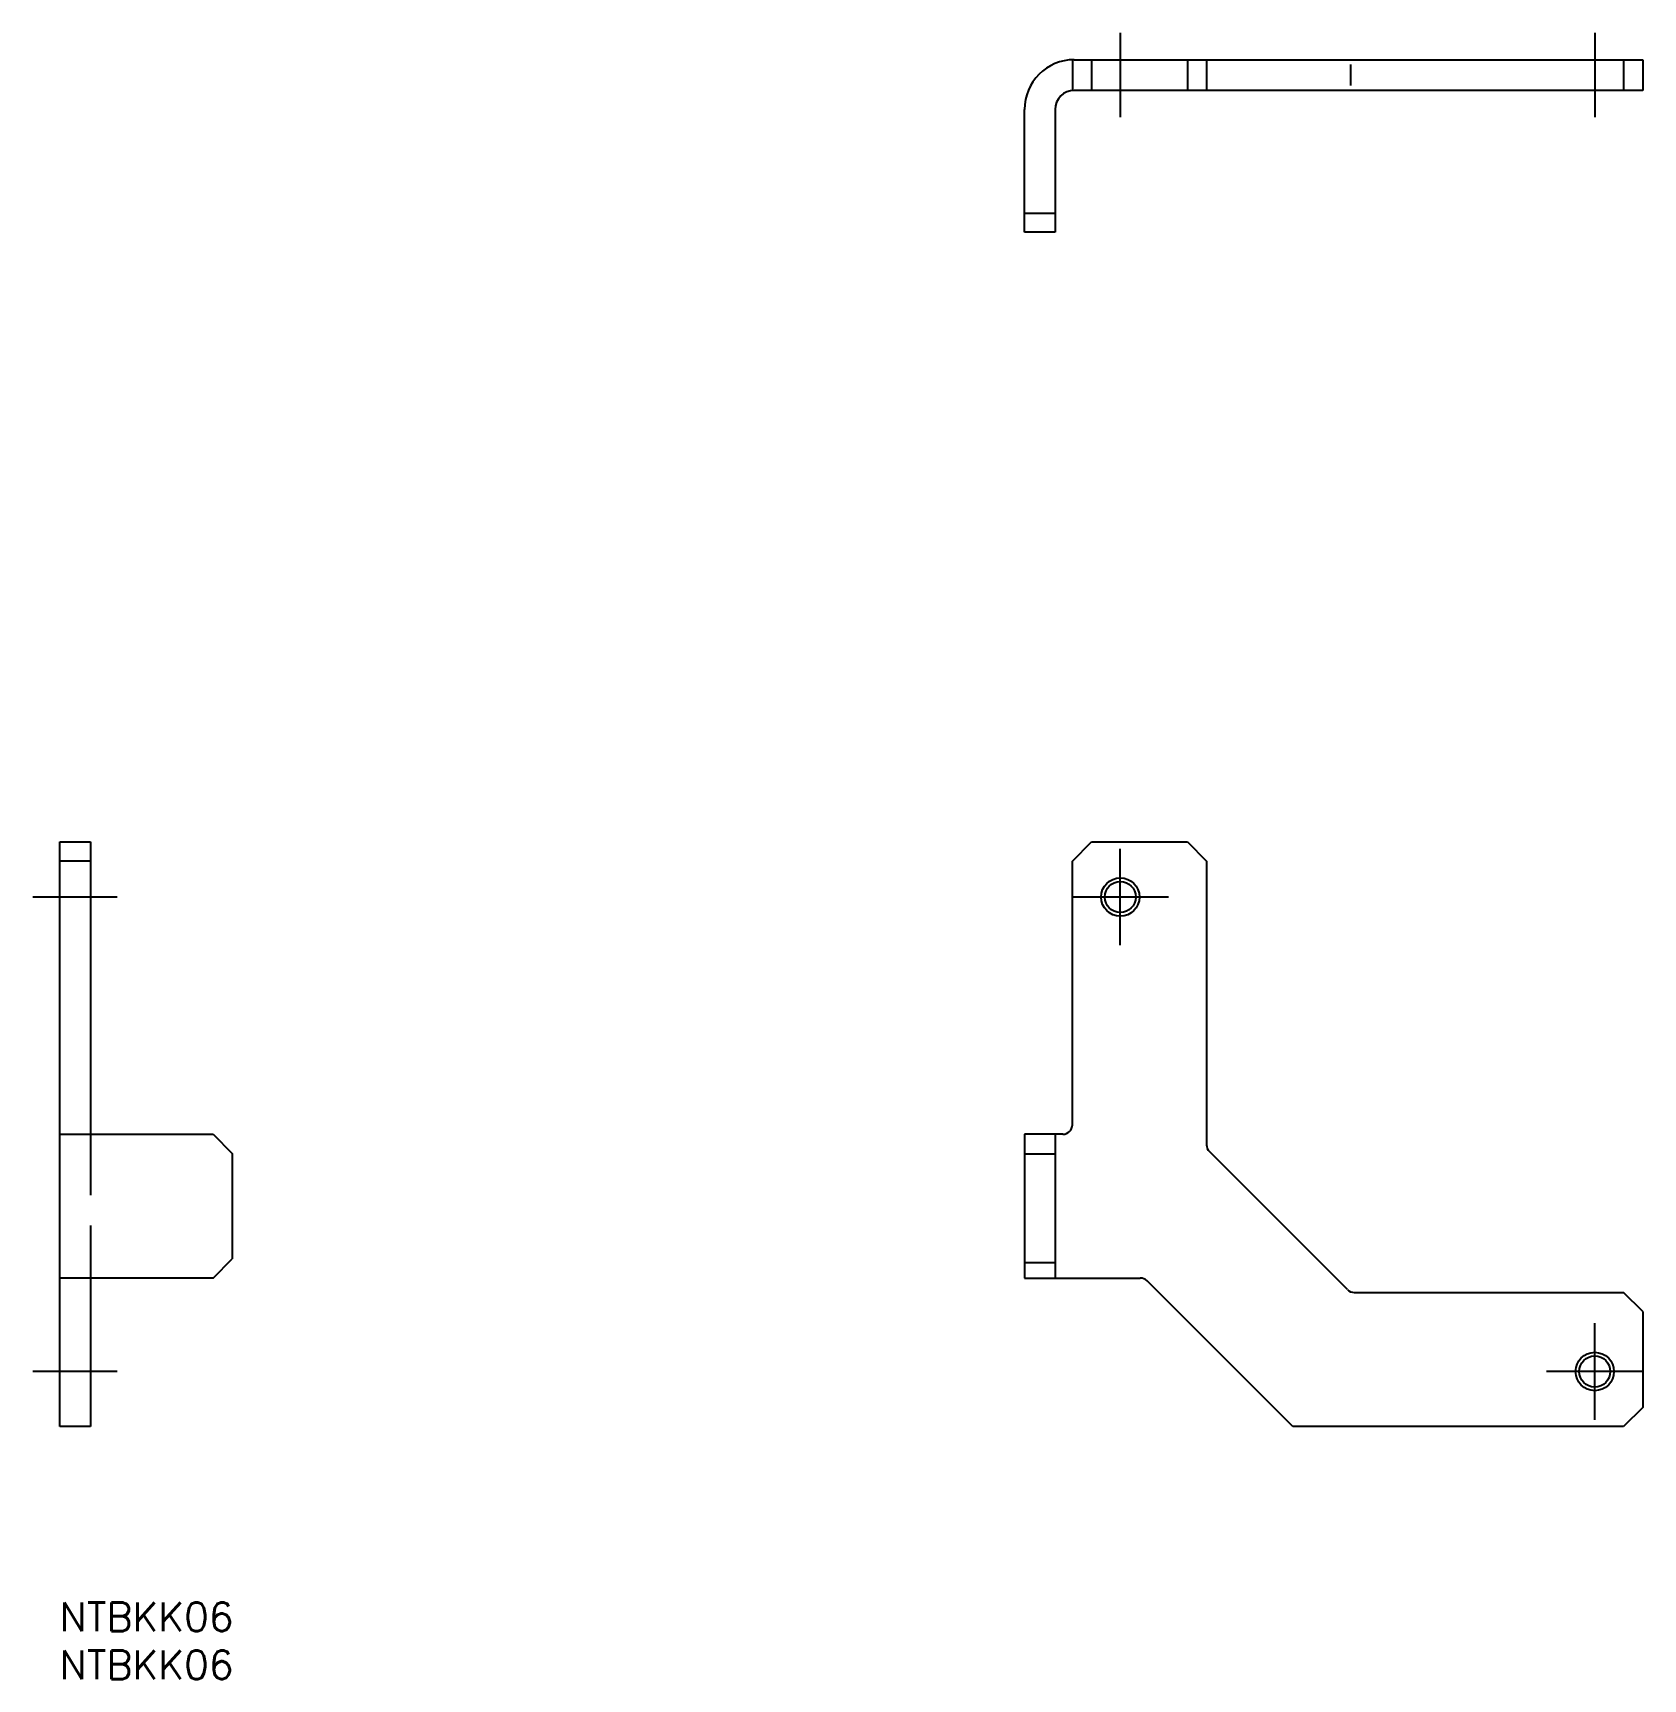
# Model space of a CAD drawing. Extents: x -3 to 165, y -11 to 161.
import ezdxf

# ---------------------------------------------------------------- set-up
doc = ezdxf.new("R2010")
doc.units = 0
doc.header["$LTSCALE"] = 0.5
doc.linetypes.add('CENTER', pattern=[50.8, 31.75, -6.35, 6.35, -6.35])
doc.linetypes.add('DASHED', pattern=[19.05, 12.7, -6.35])
doc.layers.get('0').update_dxf_attribs({"linetype": 'CONTINUOUS'})
doc.layers.add('CENTER', color=1, linetype='CENTER')
doc.styles.get("Standard").update_dxf_attribs({"font": 'txt.shx', "height": 3, "bigfont": 'bigfont.shx'})

# ---------------------------------------------------------------- blocks, each defined once
blk = doc.blocks.new('*U21')
at = {"color": 7, "linetype": 'CONTINUOUS'}
blk.add_text('NTBKK06', height=3, dxfattribs=at).set_placement((0, -5.84))
blk = doc.blocks.new('*U22')
at = {"color": 7, "linetype": 'CONTINUOUS'}
blk.add_text('NTBKK06', height=3, dxfattribs=at).set_placement((0, -10.84))

msp = doc.modelspace()

# ---------------------------------------------------------------- linework, layer by layer
at = {"color": 7, "linetype": 'CONTINUOUS'}
for p, q in [((105.65, 158.1), (105.65, 154.88)), ((105.85, 158.1), (165.15, 158.1)), ((107.65, 158.1), (107.65, 154.9)), ((117.65, 158.1), (117.65, 154.9)), ((119.65, 158.1), (119.65, 154.9)), ((163.15, 158.1), (163.15, 154.9)), ((165.15, 158.1), (165.15, 154.9)), ((165.15, 154.9), (105.85, 154.9)), ((100.65, 140.1), (100.65, 152.9)), ((103.85, 152.9), (103.85, 140.1)), ((100.65, 142.1), (103.85, 142.1)), ((103.85, 140.1), (100.65, 140.1)), ((0, 15.5), (0, 76.5)), ((0, 76.5), (3.2, 76.5)), ((3.2, 76.5), (3.2, 46)), ((105.65, 74.5), (107.65, 76.5)), ((107.65, 76.5), (117.65, 76.5)), ((117.65, 76.5), (119.65, 74.5)), ((3.2, 74.5), (0, 74.5)), ((105.65, 47), (105.65, 74.5)), ((119.65, 74.5), (119.65, 44.91)), ((0, 46), (16, 46)), ((16, 46), (18, 44)), ((104.65, 46), (100.65, 46)), ((100.65, 46), (100.65, 31)), ((103.85, 46), (103.85, 31)), ((18, 44), (18, 33)), ((100.65, 43.96), (103.85, 43.96)), ((134.36, 29.79), (119.94, 44.21)), ((16, 31), (18, 33)), ((16, 31), (0, 31)), ((3.2, 31), (3.2, 15.5)), ((100.65, 32.61), (103.85, 32.61)), ((100.65, 31), (112.73, 31)), ((128.65, 15.5), (113.44, 30.71)), ((135.06, 29.5), (163.15, 29.5)), ((165.15, 27.5), (163.15, 29.5)), ((165.15, 27.5), (165.15, 17.5)), ((165.15, 17.5), (163.15, 15.5)), ((3.2, 15.5), (0, 15.5)), ((163.15, 15.5), (128.65, 15.5))]:
    msp.add_line(p, q, dxfattribs=at)
at = {"color": 3, "linetype": 'CONTINUOUS'}
msp.add_line((134.65, 157.6), (134.65, 155.4), dxfattribs=at)
at = {"color": 3, "linetype": 'DASHED'}
msp.add_line((3.2, 46), (3.2, 31), dxfattribs=at)
at = {"color": 3, "linetype": 'CONTINUOUS'}
for centre in [(110.65, 70.75), (160.15, 21.25)]:
    msp.add_circle(centre, 2, dxfattribs=at)
at = {"color": 7, "linetype": 'CONTINUOUS'}
for centre in [(110.65, 70.75), (160.15, 21.25)]:
    msp.add_circle(centre, 1.62, dxfattribs=at)
for centre, radius, start, end in [((105.85, 152.9), 5.2, 90, 180), ((105.85, 152.9), 2, 90, 180), ((104.65, 47), 1, 270, 0), ((120.65, 44.91), 1, 180, 225), ((112.73, 30), 1, 45, 90), ((135.06, 30.5), 1, 225, 270)]:
    msp.add_arc(centre, radius, start, end, dxfattribs=at)
at = {"layer": 'CENTER', "color": 1, "linetype": 'CENTER'}
for p, q in [((110.65, 160.89), (110.65, 152.11)), ((160.15, 160.89), (160.15, 152.11)), ((110.65, 65.71), (110.65, 75.79)), ((5.99, 70.75), (-2.79, 70.75)), ((115.69, 70.75), (105.61, 70.75)), ((160.15, 16.21), (160.15, 26.29)), ((5.99, 21.25), (-2.79, 21.25)), ((165.19, 21.25), (155.11, 21.25))]:
    msp.add_line(p, q, dxfattribs=at)

# ---------------------------------------------------------------- block references
at = {"color": 7, "linetype": 'CONTINUOUS'}
for name in ['*U21', '*U22']:
    msp.add_blockref(name, (0, 0), dxfattribs=at)

doc.saveas('drawing.dxf')
